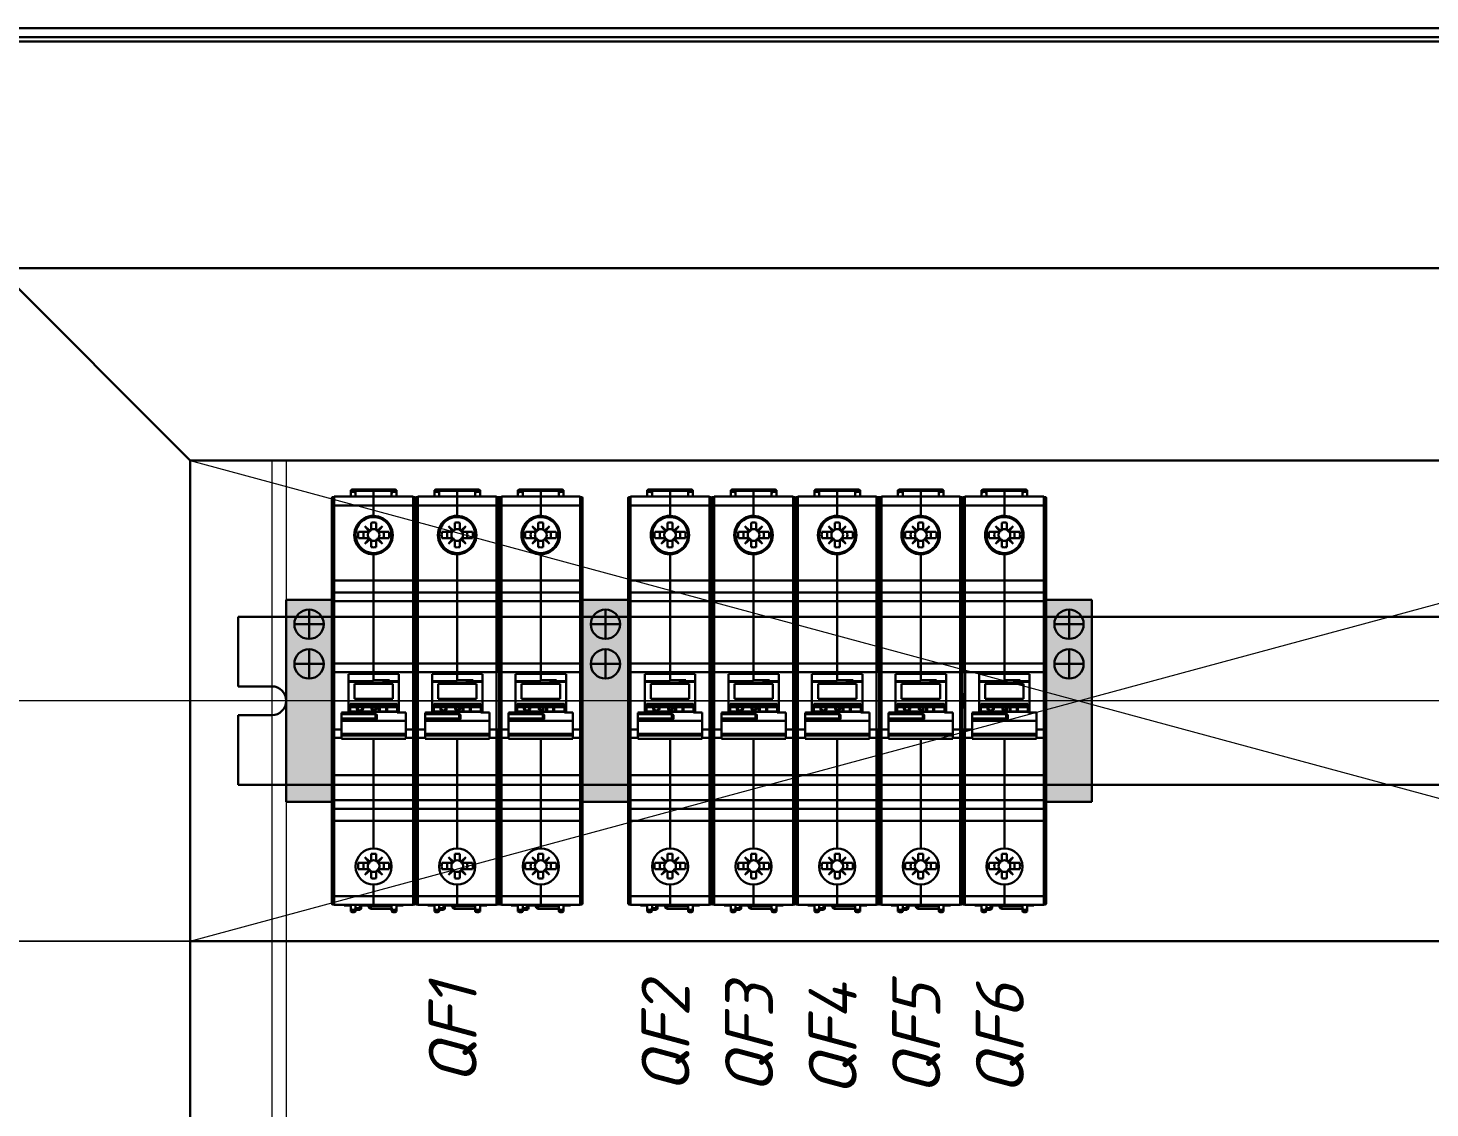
# Model space of a CAD drawing. Header units: millimetres. Extents: x 0 to 53000, y -591 to 24400.
# Drawn here: x 6847.3 to 7139.1, y 3000.3 to 3225 of the extents above; entities that cross this region are included whole.
import ezdxf
from ezdxf.enums import TextEntityAlignment as Align

# ---------------------------------------------------------------- set-up
doc = ezdxf.new("R2010")
doc.units = ezdxf.units.MM
doc.layers.add('КК перф 40х60', color=6, linetype='Continuous', lineweight=30)
doc.layers.add('Основная', color=7, linetype='Continuous', lineweight=30)
doc.layers.add('Привязки', color=2, linetype='Continuous', lineweight=0, plot=False, transparency=0.8)
doc.styles.add('текст', font='isocpeui.ttf')

# ---------------------------------------------------------------- blocks, each defined once
blk = doc.blocks.new('Стопор на DIN')
at = {"layer": 'Основная', "true_color": 0x939598}
h = blk.add_hatch(color=252, dxfattribs=at)
h.dxf.hatch_style = 1
h.paths.add_polyline_path([(0, 21), (-9.5, 21), (-9.5, -21), (0, -21)])
at = {"layer": 'Основная'}
for p, q in [((-9.5, -21), (-9.5, 21)), ((-9.5, 21), (0, 21)), ((0, 21), (0, -21)), ((-4.75, 18.97), (-4.75, 12.87)), ((-4.75, 15.92), (-7.8, 15.92)), ((-7.8, 15.92), (-1.7, 15.92)), ((-4.75, 10.71), (-4.75, 4.6)), ((-7.8, 7.66), (-1.7, 7.66)), ((-9.5, -21), (0, -21))]:
    blk.add_line(p, q, dxfattribs=at)
for centre in [(-4.75, 15.92), (-4.75, 7.66)]:
    blk.add_circle(centre, 3.05, dxfattribs=at)
blk = doc.blocks.new('1P Автоматический выключатель')
at = {"layer": 'Основная', "linetype": 'Continuous'}
for p, q in [((4.25, 44), (3.95, 43.83)), ((3.95, 42.5), (3.95, 43.83)), ((4.25, 43.5), (4.25, 44)), ((13.15, 44), (4.25, 44)), ((4.65, 43.5), (4.65, 44)), ((8.7, 42.5), (8.7, 44)), ((12.45, 42.5), (12.45, 44)), ((12.75, 44), (12.75, 43.5)), ((13.45, 43.83), (13.15, 44)), ((13.45, 42.5), (13.45, 43.83)), ((0, 42.2), (0, 6.61)), ((0.2, 42.4), (0.2, 6.45)), ((0.2, 42.4), (0.49, 42.4)), ((0.49, 5.74), (0.49, 42.5)), ((16.91, 42.5), (0.49, 42.5)), ((4.25, 43.5), (3.95, 43.26)), ((4.25, 43.5), (4.65, 43.5)), ((4.95, 42.5), (4.95, 43.7)), ((12.45, 43.7), (4.95, 43.7)), ((8.7, 38.47), (8.7, 42.5)), ((12.75, 43.5), (13.45, 43.5)), ((16.91, 5.74), (16.91, 42.5)), ((17.2, 42.4), (16.91, 42.4)), ((17.2, 6.45), (17.2, 42.4)), ((17.4, -42.2), (17.4, 42.2)), ((0.2, 40.63), (0.49, 40.63)), ((16.91, 40.64), (0.49, 40.64)), ((8.7, 38.43), (8.35, 38.43)), ((8.7, 38.42), (8.7, 38.47)), ((8.7, 38.42), (8.7, 38.25)), ((17.2, 40.63), (16.91, 40.63)), ((5.52, 35.15), (7.7, 35.15)), ((6.88, 36.32), (7.8, 35.26)), ((7.87, 35.46), (6.88, 36.32)), ((7.8, 35.26), (7.9, 35.37)), ((8.18, 35.63), (8.18, 37.02)), ((9.22, 37.02), (9.22, 35.64)), ((9.5, 35.37), (9.6, 35.26)), ((10.52, 36.32), (9.53, 35.46)), ((9.6, 35.26), (10.52, 36.32)), ((9.69, 35.15), (11.89, 35.15)), ((7.71, 33.85), (5.52, 33.85)), ((7.8, 33.74), (6.88, 32.68)), ((6.88, 32.68), (7.89, 33.55)), ((7.91, 33.63), (7.8, 33.74)), ((8.18, 33.36), (8.18, 31.98)), ((9.22, 33.36), (9.22, 31.98)), ((9.6, 33.74), (9.5, 33.63)), ((9.53, 33.54), (10.52, 32.68)), ((10.52, 32.68), (9.6, 33.74)), ((11.89, 33.85), (9.69, 33.85)), ((6.09, 31.51), (6.33, 31.51)), ((6.93, 31), (6.82, 31)), ((7.41, 30.77), (7.34, 30.77)), ((8.7, 30.73), (7.8, 30.67)), ((8.7, 30.65), (8.08, 30.6)), ((8.7, 30.75), (8.7, 30.73)), ((8.7, 30.65), (8.7, 30.73)), ((8.7, 30.5), (8.7, 30.65)), ((8.7, 30.65), (9.5, 30.65)), ((8.89, 30.59), (8.7, 30.59)), ((8.7, 5.97), (8.7, 30.5)), ((10.08, 30.81), (9.63, 30.81)), ((0.2, 25), (0.49, 25)), ((16.91, 25), (0.49, 25)), ((17.2, 25), (16.91, 25)), ((0.2, 22.4), (0.49, 22.4)), ((0.2, 20.7), (0.49, 20.7)), ((16.91, 22.5), (0.49, 22.5)), ((16.91, 20.71), (0.49, 20.71)), ((17.2, 22.4), (16.91, 22.4)), ((17.2, 20.7), (16.91, 20.7)), ((0, -6.61), (0, 6.61)), ((0.2, 7.73), (0.49, 7.73)), ((0.45, 5.88), (0.49, 5.88)), ((16.91, 7.74), (0.49, 7.74)), ((16.91, 5.97), (0.49, 5.97)), ((8.7, 5.97), (8.7, 4.17)), ((17.2, 7.73), (16.91, 7.73)), ((16.95, 5.88), (16.91, 5.88)), ((0.5, -5.73), (0.5, 5.73)), ((8.7, 5.59), (3.45, 5.57)), ((3.45, -2.42), (3.45, 5.57)), ((3.45, 4.11), (8.7, 4.17)), ((3.45, 3.91), (5.5, 3.91)), ((4.7, 3.51), (12.7, 3.51)), ((4.7, 3.51), (4.7, 0.38)), ((5.5, 4.13), (5.5, 3.91)), ((5.5, 3.91), (5.5, 3.83)), ((5.5, 3.83), (11.9, 3.83)), ((5.7, 4.14), (5.7, 3.83)), ((6.4, 4.14), (6.4, 3.83)), ((6.51, 4.14), (6.51, 3.83)), ((6.7, 4.15), (6.7, 3.83)), ((13.95, 5.57), (8.7, 5.59)), ((12, 4.31), (8.7, 4.34)), ((10.45, 3.83), (10.7, 3.96)), ((10.7, 3.96), (10.7, 3.83)), ((11.9, 4.31), (11.9, 3.91)), ((11.9, 3.91), (11.9, 3.83)), ((11.9, 3.91), (13.95, 3.91)), ((12, 4.12), (12, 4.31)), ((13.95, 4.1), (12, 4.12)), ((12.7, 3.51), (12.7, 0.38)), ((13.95, -2.42), (13.95, 5.57)), ((16.9, 5.73), (16.9, -5.73)), ((0.2, -0.96), (0.2, 0.96)), ((4.7, 0.38), (12.7, 0.38)), ((2.15, -2.42), (2, -2.49)), ((2, -2.49), (2, -2.79)), ((2, -2.79), (9.1, -2.79)), ((2, -7.93), (2, -2.79)), ((2.15, -2.42), (3.8, -2.42)), ((13.6, -0.63), (3.8, -0.63)), ((3.8, -1.36), (3.8, -0.63)), ((13.6, -1.09), (3.8, -1.09)), ((13.6, -1.31), (3.8, -1.31)), ((3.8, -1.36), (5.19, -1.36)), ((3.8, -2.22), (3.8, -1.36)), ((13.6, -2.22), (3.8, -2.22)), ((3.8, -2.42), (3.8, -2.22)), ((13.6, -2.3), (3.8, -2.3)), ((5.19, -1.36), (5.19, -1.72)), ((5.19, -1.41), (5.39, -1.41)), ((5.39, -1.36), (6.29, -1.36)), ((5.39, -1.72), (5.39, -1.36)), ((5.39, -1.72), (5.39, -1.87)), ((6.29, -1.36), (6.29, -1.72)), ((6.29, -1.41), (6.49, -1.41)), ((6.29, -1.72), (6.29, -1.87)), ((6.49, -1.36), (8.29, -1.36)), ((6.49, -1.72), (6.49, -1.36)), ((8.29, -1.36), (8.29, -1.72)), ((8.29, -1.41), (8.49, -1.41)), ((8.49, -1.36), (9.09, -1.36)), ((8.49, -1.72), (8.49, -1.36)), ((8.49, -1.72), (8.49, -1.87)), ((9.09, -1.36), (9.09, -1.72)), ((9.09, -1.41), (9.29, -1.41)), ((9.09, -1.72), (9.09, -1.87)), ((9.1, -3.94), (9.1, -2.79)), ((9.29, -1.36), (9.8, -1.36)), ((9.29, -1.72), (9.29, -1.36)), ((9.8, -1.36), (9.8, -2.03)), ((9.8, -1.41), (10, -1.41)), ((9.8, -2.03), (10, -2.03)), ((10, -1.36), (11.3, -1.36)), ((10, -2.03), (10, -1.36)), ((11.3, -1.36), (11.3, -2.03)), ((11.3, -1.41), (11.5, -1.41)), ((11.3, -2.03), (11.5, -2.03)), ((11.5, -2.03), (11.5, -1.36)), ((11.5, -1.36), (13.6, -1.36)), ((13.6, -1.36), (13.6, -0.63)), ((13.6, -1.36), (13.6, -2.22)), ((13.6, -2.22), (13.6, -2.42)), ((15.4, -2.42), (13.6, -2.42)), ((15.4, -2.42), (15.4, -7.93)), ((0.49, -42.5), (0.49, -5.74)), ((2, -3.71), (9.1, -3.71)), ((2, -3.94), (9.1, -3.94)), ((15.4, -4.16), (2, -4.16)), ((9.4, -3.02), (9.4, -3.73)), ((16.91, -42.5), (16.91, -5.74)), ((0, -6.61), (0, -42.2)), ((0.2, -6.45), (0.2, -42.4)), ((0.2, -7.73), (0.49, -7.73)), ((0.45, -5.88), (0.49, -5.88)), ((2, -5.97), (0.49, -5.97)), ((2, -7.74), (0.49, -7.74)), ((15.4, -6.86), (2, -6.86)), ((15.4, -7.2), (2, -7.2)), ((15.4, -7.93), (2, -7.93)), ((8.7, -30.75), (8.7, -7.93)), ((15.4, -5.97), (16.91, -5.97)), ((15.4, -7.74), (16.91, -7.74)), ((16.95, -5.88), (16.91, -5.88)), ((17.2, -7.73), (16.91, -7.73)), ((17.2, -42.4), (17.2, -6.45)), ((0.2, -15.4), (0.49, -15.4)), ((16.91, -15.5), (0.49, -15.5)), ((17.2, -15.4), (16.91, -15.4)), ((0.2, -20.7), (0.49, -20.7)), ((0.2, -22.4), (0.49, -22.4)), ((16.91, -20.71), (0.49, -20.71)), ((16.91, -22.5), (0.49, -22.5)), ((17.2, -20.7), (16.91, -20.7)), ((17.2, -22.4), (16.91, -22.4)), ((0.2, -25), (0.49, -25)), ((16.91, -25), (0.49, -25)), ((17.2, -25), (16.91, -25)), ((8.18, -33.26), (8.18, -31.88)), ((9.22, -33.26), (9.22, -31.88)), ((5.51, -33.75), (7.7, -33.75)), ((7.87, -33.44), (6.88, -32.58)), ((6.88, -32.58), (7.8, -33.64)), ((7.8, -33.64), (7.9, -33.53)), ((9.49, -33.53), (9.6, -33.64)), ((10.52, -32.58), (9.51, -33.45)), ((9.6, -33.64), (10.52, -32.58)), ((9.69, -33.75), (11.88, -33.75)), ((7.7, -35.05), (5.51, -35.05)), ((7.8, -35.16), (6.88, -36.22)), ((6.88, -36.22), (7.87, -35.36)), ((7.9, -35.27), (7.8, -35.16)), ((8.18, -36.92), (8.18, -35.54)), ((9.22, -35.54), (9.22, -36.92)), ((9.6, -35.16), (9.5, -35.27)), ((9.53, -35.36), (10.52, -36.22)), ((10.52, -36.22), (9.6, -35.16)), ((11.88, -35.05), (9.7, -35.05)), ((0.2, -40.63), (0.49, -40.63)), ((16.91, -40.64), (0.49, -40.64)), ((8.7, -42.5), (8.7, -38.25)), ((17.2, -40.63), (16.91, -40.63)), ((0.2, -42.4), (0.49, -42.4)), ((16.91, -42.5), (0.49, -42.5)), ((2.55, -42.6), (2.55, -42.5)), ((2.55, -42.6), (3.95, -42.6)), ((2.85, -42.6), (2.85, -42.5)), ((3.95, -43.83), (3.95, -42.5)), ((4.25, -43.5), (3.95, -43.26)), ((4.65, -43.5), (4.25, -43.5)), ((4.25, -44), (4.25, -43.5)), ((4.65, -44), (4.65, -43.5)), ((4.95, -43.7), (4.95, -42.5)), ((5.82, -43.18), (4.95, -43.19)), ((5.82, -43.48), (4.95, -43.49)), ((5.82, -42.5), (5.82, -43.18)), ((5.82, -43.18), (6.12, -43.18)), ((5.82, -43.48), (5.82, -43.18)), ((6.12, -42.5), (6.12, -43.18)), ((7.66, -42.6), (6.12, -42.6)), ((6.5, -42.6), (6.5, -42.5)), ((7.66, -42.5), (7.66, -42.81)), ((7.9, -42.81), (7.66, -42.81)), ((7.9, -42.5), (7.9, -42.81)), ((7.9, -42.81), (12.45, -42.88)), ((8.33, -43.31), (12.45, -43.38)), ((12.45, -42.5), (12.45, -43.7)), ((13.15, -43.5), (12.75, -43.5)), ((12.75, -43.5), (12.75, -44)), ((13.15, -43.5), (13.45, -43.26)), ((13.15, -44), (13.15, -43.5)), ((13.45, -43.83), (13.45, -42.5)), ((14.85, -42.6), (13.45, -42.6)), ((14.55, -42.6), (14.55, -42.5)), ((14.85, -42.6), (14.85, -42.5)), ((17.2, -42.4), (16.91, -42.4)), ((4.25, -44), (3.95, -43.83)), ((4.65, -44), (4.25, -44)), ((13.15, -44), (12.75, -44)), ((13.15, -44), (13.45, -43.83))]:
    blk.add_line(p, q, dxfattribs=at)
at = {"layer": 'Основная'}
blk.add_line((16.91, -42.5), (16.91, 42.5), dxfattribs=at)
at = {"layer": 'Основная', "linetype": 'Continuous'}
for points in [[(6.94, 31.02), (6.91, 31.04), (6.87, 31.06), (6.84, 31.08), (6.82, 31.1), (6.79, 31.12), (6.77, 31.14), (6.75, 31.15), (6.73, 31.16), (6.72, 31.18), (6.7, 31.19), (6.69, 31.2), (6.68, 31.2), (6.68, 31.21), (6.67, 31.21), (6.67, 31.21)], [(7.46, 30.77), (7.4, 30.8), (7.34, 30.82), (7.28, 30.85), (7.22, 30.87), (7.17, 30.9), (7.12, 30.92), (7.07, 30.95), (7.02, 30.97), (6.98, 31), (6.94, 31.02)], [(7.61, 30.72), (7.53, 30.75), (7.46, 30.77)], [(8.7, 30.55), (8.61, 30.55), (8.5, 30.55), (8.4, 30.56), (8.3, 30.57), (8.2, 30.58), (8.1, 30.6), (8.01, 30.62), (7.92, 30.63), (7.84, 30.65), (7.76, 30.68), (7.68, 30.7), (7.61, 30.72)], [(0.03, 1.45), (0.06, 1.39), (0.12, 1.24), (0.17, 1.08), (0.21, 0.93), (0.24, 0.77), (0.26, 0.62), (0.28, 0.46), (0.29, 0.31), (0.3, 0.15), (0.3, 0)], [(0.3, 0), (0.3, -0.14), (0.29, -0.3), (0.28, -0.46), (0.26, -0.62), (0.24, -0.77), (0.21, -0.93), (0.17, -1.08), (0.12, -1.23), (0.06, -1.39), (0.03, -1.45)], [(7.66, -42.81), (7.66, -42.83), (7.66, -42.88), (7.68, -42.93), (7.7, -42.98), (7.72, -43.03), (7.76, -43.08), (7.8, -43.12), (7.85, -43.16), (7.9, -43.2), (7.96, -43.23), (8.02, -43.26), (8.09, -43.28), (8.16, -43.3), (8.23, -43.31), (8.31, -43.31), (8.33, -43.31)]]:
    blk.add_lwpolyline(points, dxfattribs=at)
blk.add_circle((8.7, -34.5), 3.75, dxfattribs=at)
for centre, radius, start, end in [((4.65, 43.7), 0.3, 0, 90), ((0.2, 42.2), 0.2, 90, 180), ((0.2, 42.2), 0.2, 98.0214, 100.1321), ((17.2, 42.2), 0.2, 0, 90), ((8.7, 34.5), 3.75, 270, 237.5106), ((8.7, 34.5), 3.25, 168.463, 191.537), ((8.7, 34.5), 2.12, 162.1391, 197.8609), ((8.7, 34.5), 1.22, 147.8061, 180), ((7.7, 35.35), 0.2, 270, 45.4387), ((7.99, 35.63), 0.2, 225.4387, 0), ((8.7, 34.5), 1.22, 65.0308, 114.9692), ((8.7, 34.5), 2.58, 78.463, 101.537), ((9.41, 35.64), 0.2, 180, 314.427), ((9.69, 35.35), 0.2, 134.427, 270), ((8.7, 34.5), 1.22, 327.8061, 32.1939), ((8.7, 34.5), 2.12, 342.1391, 17.8609), ((8.7, 34.5), 3.25, 348.4677, 11.5323), ((8.7, 34.5), 1.22, 180, 212.1939), ((7.71, 33.65), 0.2, 313.0821, 90), ((7.99, 33.36), 0.2, 0, 133.0821), ((8.7, 34.5), 1.22, 245.0308, 294.9692), ((9.41, 33.36), 0.2, 45.573, 180), ((9.69, 33.65), 0.2, 90, 225.573), ((8.7, 34.5), 3.75, 237.5102, 270), ((8.66, 33.99), 3.43, 248.4437, 251.0613), ((8.7, 34.5), 2.58, 258.463, 281.537), ((8.72, 34.26), 3.71, 269.0949, 269.6269), ((0.2, 22.2), 0.2, 90, 180), ((17.2, 22.2), 0.2, 0, 90), ((-3.27, 0.06), 3.63, 25.1846, 25.5893), ((-3.27, -0.06), 3.63, 334.4106, 334.8154), ((0.2, -15.2), 0.2, 180, 270), ((17.2, -15.2), 0.2, 270, 0), ((0.2, -22.2), 0.2, 180, 270), ((17.2, -22.2), 0.2, 270, 0), ((8.7, -34.4), 2.58, 78.463, 101.537), ((8.7, -34.4), 3.25, 168.4677, 191.5323), ((8.7, -34.4), 2.12, 162.1391, 197.8609), ((8.7, -34.4), 1.22, 147.8061, 212.1939), ((7.7, -33.55), 0.2, 270, 45.573), ((7.99, -33.26), 0.2, 225.573, 0), ((8.7, -34.4), 1.22, 65.0308, 114.9692), ((9.41, -33.26), 0.2, 180, 313.0821), ((9.69, -33.55), 0.2, 133.0821, 270), ((8.7, -34.4), 1.22, 0, 32.1939), ((8.7, -34.4), 1.22, 327.8061, 0), ((8.7, -34.4), 2.12, 342.1391, 17.8609), ((8.7, -34.4), 3.25, 348.463, 11.537), ((7.7, -35.25), 0.2, 314.427, 90), ((7.99, -35.54), 0.2, 0, 134.427), ((8.7, -34.4), 1.22, 245.0308, 294.9692), ((8.7, -34.4), 2.58, 258.463, 281.537), ((9.41, -35.54), 0.2, 45.4387, 180), ((9.7, -35.25), 0.2, 90, 225.4387), ((0.2, -42.2), 0.2, 180, 270), ((4.65, -43.7), 0.3, 270, 0), ((5.82, -43.18), 0.3, 270.5773, 0.0001), ((12.75, -43.7), 0.3, 180, 270), ((17.2, -42.2), 0.2, 270, 0)]:
    blk.add_arc(centre, radius, start, end, dxfattribs=at)
for centre, major_axis, ratio, start_param, end_param in [((4.65, 43.08), (0, 0.424), 0.707107, -1.570796, 0), ((12.75, 43.08), (0, -0.424), 0.707107, 3.141593, 4.712389), ((8.7, 34.48), (-0.96, 3.84), 0.999989, -0.244062, 2.364686), ((8.7, 34.48), (0, 4.02), 0.99999, 0, 3.141593), ((8.7, 34.48), (0, 3.98), 0.999992, -3.141593, 0), ((8.7, 34.48), (0.49, 3.9), 0.999992, -2.464465, 0.123964), ((8.69, 34.14), (0.08, 3.61), 0.995002, 2.648644, 2.797291), ((9.1, -3.02), (-0.3, 0), 0.762405, -3.141593, -1.570796), ((9.1, -3.73), (-0.3, 0), 0.701661, 1.570796, 3.141593), ((4.65, -43.08), (0, 0.424), 0.707107, 3.141593, 4.712389), ((12.75, -43.08), (0, -0.424), 0.707107, -1.570796, 0)]:
    blk.add_ellipse(centre, major_axis=major_axis, ratio=ratio, start_param=start_param, end_param=end_param, dxfattribs=at)
for points, knots in [([(0, 40.62), (0, 40.62), (0, 40.62), (0, 40.62), (0.01, 40.62), (0.02, 40.62), (0.04, 40.63), (0.06, 40.63), (0.09, 40.63), (0.12, 40.63), (0.16, 40.63), (0.19, 40.63), (0.2, 40.63)], [0, 0, 0, 0, 0.008294, 0.024077, 0.048626, 0.082035, 0.174467, 0.298258, 0.448803, 0.620399, 0.806492, 1, 1, 1, 1]), ([(17.4, 40.62), (17.4, 40.62), (17.4, 40.62), (17.4, 40.62), (17.39, 40.62), (17.38, 40.62), (17.36, 40.63), (17.34, 40.63), (17.31, 40.63), (17.28, 40.63), (17.24, 40.63), (17.21, 40.63), (17.2, 40.63)], [0, 0, 0, 0, 0.008294, 0.024077, 0.048626, 0.082035, 0.174467, 0.298258, 0.448803, 0.620399, 0.806492, 1, 1, 1, 1]), ([(6.33, 31.51), (6.33, 31.51), (6.33, 31.51), (6.32, 31.51), (6.32, 31.5), (6.32, 31.5), (6.32, 31.49), (6.32, 31.49), (6.32, 31.48), (6.33, 31.47), (6.35, 31.45), (6.37, 31.42), (6.4, 31.39), (6.43, 31.36), (6.47, 31.32), (6.54, 31.26), (6.64, 31.19), (6.77, 31.09), (6.87, 31.03), (6.93, 31)], [0, 0, 0, 0, 0.007018, 0.012553, 0.017389, 0.022644, 0.029231, 0.037639, 0.048102, 0.06074, 0.092744, 0.133867, 0.184095, 0.243299, 0.311264, 0.3877, 0.564453, 0.769976, 1, 1, 1, 1]), ([(6.69, 31.34), (6.64, 31.36), (6.58, 31.39), (6.5, 31.44), (6.45, 31.46), (6.41, 31.48), (6.38, 31.5), (6.35, 31.51), (6.34, 31.51), (6.33, 31.51)], [0, 0, 0, 0, 0.379747, 0.538845, 0.676267, 0.791342, 0.883621, 0.952977, 1, 1, 1, 1]), ([(6.67, 31.21), (6.66, 31.22), (6.65, 31.23), (6.63, 31.25), (6.61, 31.27), (6.6, 31.28), (6.59, 31.29), (6.59, 31.3), (6.59, 31.3), (6.59, 31.31), (6.59, 31.31), (6.6, 31.31), (6.6, 31.31), (6.6, 31.31)], [0, 0, 0, 0, 0.240117, 0.4434, 0.609549, 0.738805, 0.832444, 0.867128, 0.895132, 0.918769, 0.941698, 0.967862, 1, 1, 1, 1]), ([(6.6, 31.31), (6.6, 31.31), (6.61, 31.31), (6.63, 31.31), (6.65, 31.3), (6.69, 31.29), (6.73, 31.27), (6.79, 31.25), (6.88, 31.21), (6.95, 31.18), (7, 31.16)], [0, 0, 0, 0, 0.019291, 0.044246, 0.111993, 0.203835, 0.319392, 0.457899, 0.618335, 1, 1, 1, 1]), ([(7.4, 30.8), (7.31, 30.83), (7.16, 30.9), (6.96, 31.01), (6.81, 31.1), (6.72, 31.17), (6.69, 31.2), (6.67, 31.21)], [0, 0, 0, 0, 0.31596, 0.595391, 0.826826, 0.921237, 1, 1, 1, 1]), ([(7.54, 30.72), (7.54, 30.72), (7.53, 30.72), (7.52, 30.72), (7.51, 30.72), (7.48, 30.73), (7.46, 30.74), (7.44, 30.74), (7.4, 30.75), (7.36, 30.77), (7.3, 30.79), (7.25, 30.81), (7.19, 30.83), (7.12, 30.86), (7.02, 30.9), (6.91, 30.95), (6.8, 31.01), (6.73, 31.05), (6.7, 31.07)], [0, 0, 0, 0, 0.005458, 0.013291, 0.03389, 0.058559, 0.085593, 0.114115, 0.143649, 0.204724, 0.267565, 0.331589, 0.39648, 0.46205, 0.594753, 0.729025, 0.864326, 1, 1, 1, 1]), ([(7.41, 30.77), (7.42, 30.77), (7.43, 30.76), (7.46, 30.75), (7.48, 30.75), (7.49, 30.74), (7.5, 30.74), (7.51, 30.73), (7.52, 30.73), (7.53, 30.73), (7.53, 30.72), (7.53, 30.72), (7.54, 30.72), (7.54, 30.72), (7.54, 30.72), (7.54, 30.72), (7.54, 30.72), (7.54, 30.72), (7.54, 30.72), (7.54, 30.72)], [0, 0, 0, 0, 0.177438, 0.349744, 0.514857, 0.593714, 0.669295, 0.740714, 0.806733, 0.865693, 0.915298, 0.935731, 0.952732, 0.965958, 0.975151, 0.98038, 0.983704, 0.989826, 1, 1, 1, 1]), ([(8.67, 30.55), (8.47, 30.55), (8.09, 30.59), (7.72, 30.68), (7.54, 30.74)], [0, 0, 0, 0, 0.512397, 1, 1, 1, 1]), ([(9.63, 30.81), (9.62, 30.81), (9.6, 30.81), (9.57, 30.8), (9.54, 30.8), (9.47, 30.79), (9.39, 30.78), (9.27, 30.76), (9.13, 30.75), (8.94, 30.73), (8.8, 30.73), (8.7, 30.73)], [0, 0, 0, 0, 0.023304, 0.05548, 0.095738, 0.143181, 0.255996, 0.387171, 0.531126, 0.683471, 1, 1, 1, 1]), ([(8.7, 30.65), (8.76, 30.65), (8.88, 30.65), (9.06, 30.66), (9.2, 30.68), (9.31, 30.7), (9.38, 30.72), (9.45, 30.73), (9.5, 30.75), (9.54, 30.76), (9.56, 30.77), (9.58, 30.77), (9.6, 30.78), (9.62, 30.79), (9.63, 30.79), (9.64, 30.8), (9.64, 30.8), (9.64, 30.8), (9.64, 30.8), (9.64, 30.81), (9.64, 30.81), (9.64, 30.81), (9.63, 30.81), (9.63, 30.81), (9.63, 30.81)], [0, 0, 0, 0, 0.186183, 0.368913, 0.543145, 0.625037, 0.702028, 0.772811, 0.835875, 0.863994, 0.889549, 0.912325, 0.932118, 0.948739, 0.962035, 0.971902, 0.975546, 0.978354, 0.981777, 0.98313, 0.984932, 0.987454, 0.990789, 1, 1, 1, 1]), ([(8.7, 30.59), (8.72, 30.59), (8.76, 30.59), (8.8, 30.59), (8.82, 30.59)], [0, 0, 0, 0, 0.516289, 1, 1, 1, 1]), ([(8.82, 30.59), (8.9, 30.59), (9.07, 30.59), (9.4, 30.63), (9.82, 30.72), (10.3, 30.89), (10.61, 31.05), (10.76, 31.14)], [0, 0, 0, 0, 0.121776, 0.244126, 0.491017, 0.74288, 1, 1, 1, 1]), ([(0, 24.99), (0, 24.99), (0, 24.99), (0, 24.99), (0.01, 24.99), (0.02, 24.99), (0.02, 24.99), (0.03, 24.99), (0.05, 24.99), (0.06, 24.99), (0.09, 25), (0.12, 25), (0.16, 25), (0.19, 25), (0.2, 25)], [0, 0, 0, 0, 0.005895, 0.020644, 0.044651, 0.077778, 0.119734, 0.170138, 0.228512, 0.294299, 0.445542, 0.618083, 0.805291, 1, 1, 1, 1]), ([(17.4, 24.99), (17.4, 24.99), (17.4, 24.99), (17.4, 24.99), (17.39, 24.99), (17.38, 24.99), (17.38, 24.99), (17.37, 24.99), (17.35, 24.99), (17.34, 24.99), (17.31, 25), (17.28, 25), (17.24, 25), (17.21, 25), (17.2, 25)], [0, 0, 0, 0, 0.005889, 0.020641, 0.044648, 0.077774, 0.119731, 0.170135, 0.228509, 0.294297, 0.44554, 0.618082, 0.805291, 1, 1, 1, 1]), ([(0, 20.68), (0, 20.68), (0, 20.68), (0, 20.68), (0.01, 20.68), (0.02, 20.69), (0.04, 20.69), (0.06, 20.69), (0.09, 20.69), (0.14, 20.7), (0.17, 20.7), (0.2, 20.7)], [0, 0, 0, 0, 0.011049, 0.028326, 0.053708, 0.087568, 0.180168, 0.303483, 0.4531, 0.623445, 1, 1, 1, 1]), ([(17.4, 20.68), (17.4, 20.68), (17.4, 20.68), (17.4, 20.68), (17.39, 20.68), (17.38, 20.69), (17.36, 20.69), (17.34, 20.69), (17.31, 20.69), (17.26, 20.7), (17.23, 20.7), (17.2, 20.7)], [0, 0, 0, 0, 0.011049, 0.028325, 0.053709, 0.087567, 0.180169, 0.303485, 0.4531, 0.623446, 1, 1, 1, 1]), ([(0, 7.72), (0, 7.72), (0, 7.72), (0, 7.73), (0.01, 7.73), (0.02, 7.73), (0.02, 7.73), (0.03, 7.73), (0.05, 7.73), (0.06, 7.73), (0.09, 7.73), (0.12, 7.73), (0.16, 7.73), (0.19, 7.73), (0.2, 7.73)], [0, 0, 0, 0, 0.006112, 0.020951, 0.045011, 0.078174, 0.120154, 0.170571, 0.228947, 0.294727, 0.44592, 0.618366, 0.805443, 1, 1, 1, 1]), ([(0.2, 6.45), (0.19, 6.47), (0.18, 6.51), (0.16, 6.56), (0.14, 6.6), (0.13, 6.62), (0.11, 6.65), (0.1, 6.68), (0.09, 6.7), (0.08, 6.71), (0.07, 6.72), (0.06, 6.73), (0.05, 6.74), (0.04, 6.74), (0.04, 6.75), (0.03, 6.74), (0.02, 6.73), (0.01, 6.71), (0, 6.67), (0, 6.63), (0, 6.61)], [0, 0, 0, 0, 0.12543, 0.250803, 0.31323, 0.375277, 0.4367, 0.497111, 0.555848, 0.584244, 0.611678, 0.637778, 0.662035, 0.684082, 0.694716, 0.705833, 0.732341, 0.765588, 0.841215, 1, 1, 1, 1]), ([(0.45, 5.88), (0.43, 5.92), (0.4, 6), (0.31, 6.19), (0.24, 6.34), (0.2, 6.45)], [0, 0, 0, 0, 0.192809, 0.427431, 1, 1, 1, 1]), ([(0.49, 5.74), (0.49, 5.75), (0.48, 5.8), (0.46, 5.85), (0.45, 5.88)], [0, 0, 0, 0, 0.255977, 1, 1, 1, 1]), ([(0.49, 5.85), (0.49, 5.84), (0.5, 5.8), (0.5, 5.76), (0.5, 5.73)], [0, 0, 0, 0, 0.243379, 1, 1, 1, 1]), ([(16.9, 5.73), (16.9, 5.74), (16.9, 5.78), (16.9, 5.82), (16.91, 5.85)], [0, 0, 0, 0, 0.257159, 1, 1, 1, 1]), ([(16.95, 5.88), (16.95, 5.87), (16.93, 5.82), (16.92, 5.78), (16.91, 5.74)], [0, 0, 0, 0, 0.245337, 1, 1, 1, 1]), ([(17.2, 6.45), (17.16, 6.34), (17.09, 6.19), (17, 6), (16.97, 5.92), (16.95, 5.88)], [0, 0, 0, 0, 0.572569, 0.807191, 1, 1, 1, 1]), ([(17.4, 7.72), (17.4, 7.72), (17.4, 7.72), (17.4, 7.73), (17.39, 7.73), (17.38, 7.73), (17.38, 7.73), (17.37, 7.73), (17.35, 7.73), (17.34, 7.73), (17.31, 7.73), (17.28, 7.73), (17.24, 7.73), (17.21, 7.73), (17.2, 7.73)], [0, 0, 0, 0, 0.006113, 0.020951, 0.045012, 0.078173, 0.120154, 0.170572, 0.228946, 0.294729, 0.44592, 0.618367, 0.805444, 1, 1, 1, 1]), ([(17.4, 6.61), (17.4, 6.63), (17.4, 6.67), (17.39, 6.71), (17.38, 6.73), (17.37, 6.74), (17.36, 6.75), (17.36, 6.74), (17.35, 6.74), (17.34, 6.73), (17.33, 6.72), (17.32, 6.71), (17.31, 6.7), (17.3, 6.68), (17.29, 6.65), (17.27, 6.62), (17.26, 6.6), (17.24, 6.56), (17.22, 6.51), (17.21, 6.47), (17.2, 6.45)], [0, 0, 0, 0, 0.158787, 0.234419, 0.267664, 0.294174, 0.305289, 0.315921, 0.337967, 0.362224, 0.388323, 0.415756, 0.444153, 0.502889, 0.5633, 0.624723, 0.68677, 0.749197, 0.87457, 1, 1, 1, 1]), ([(10.7, 3.96), (10.7, 3.97), (10.7, 4), (10.72, 4.02), (10.75, 4.05), (10.79, 4.08), (10.84, 4.11), (10.9, 4.13), (10.96, 4.16), (11.07, 4.19), (11.22, 4.23), (11.43, 4.26), (11.66, 4.29), (11.82, 4.3), (11.9, 4.3)], [0, 0, 0, 0, 0.023038, 0.048867, 0.07944, 0.115865, 0.15866, 0.207997, 0.263827, 0.325959, 0.467826, 0.630351, 0.809351, 1, 1, 1, 1]), ([(0.03, 1.45), (0.02, 1.47), (0, 1.52), (0, 1.57), (0, 1.6)], [0, 0, 0, 0, 0.495069, 1, 1, 1, 1]), ([(0.01, 1.61), (0.04, 1.55), (0.09, 1.43), (0.15, 1.25), (0.21, 1.06), (0.25, 0.86), (0.28, 0.66), (0.31, 0.37), (0.31, 0.15), (0.31, 0)], [0, 0, 0, 0, 0.113595, 0.22929, 0.348496, 0.47193, 0.599594, 0.730886, 1, 1, 1, 1]), ([(0.31, 0), (0.31, -0.15), (0.31, -0.37), (0.28, -0.66), (0.25, -0.86), (0.21, -1.06), (0.15, -1.25), (0.09, -1.43), (0.04, -1.55), (0.01, -1.61)], [0, 0, 0, 0, 0.269114, 0.400406, 0.52807, 0.651504, 0.77071, 0.886405, 1, 1, 1, 1]), ([(0.03, -1.45), (0.02, -1.47), (0, -1.52), (0, -1.57), (0, -1.6)], [0, 0, 0, 0, 0.49507, 1, 1, 1, 1]), ([(5.19, -1.72), (5.19, -1.74), (5.2, -1.8), (5.24, -1.88), (5.3, -1.95), (5.38, -2.01), (5.48, -2.06), (5.63, -2.11), (5.84, -2.14), (6.05, -2.11), (6.2, -2.06), (6.3, -2.01), (6.38, -1.95), (6.44, -1.88), (6.48, -1.8), (6.49, -1.74), (6.49, -1.72)], [0, 0, 0, 0, 0.048239, 0.099057, 0.154329, 0.214927, 0.280806, 0.351215, 0.5, 0.648785, 0.719194, 0.785073, 0.845671, 0.900943, 0.951761, 1, 1, 1, 1]), ([(5.39, -1.72), (5.39, -1.74), (5.4, -1.78), (5.42, -1.83), (5.47, -1.88), (5.52, -1.92), (5.59, -1.96), (5.7, -1.99), (5.84, -2.01), (5.98, -1.99), (6.09, -1.96), (6.16, -1.92), (6.21, -1.88), (6.26, -1.83), (6.28, -1.78), (6.29, -1.74), (6.29, -1.72)], [0, 0, 0, 0, 0.048238, 0.099057, 0.154328, 0.214926, 0.280806, 0.351215, 0.5, 0.648785, 0.719194, 0.785074, 0.845672, 0.900943, 0.951762, 1, 1, 1, 1]), ([(5.53, -2.08), (5.51, -2.07), (5.47, -2.04), (5.43, -1.99), (5.4, -1.93), (5.39, -1.89), (5.39, -1.87)], [0, 0, 0, 0, 0.283324, 0.540976, 0.776864, 1, 1, 1, 1]), ([(6.29, -1.87), (6.29, -1.89), (6.28, -1.93), (6.25, -1.99), (6.21, -2.04), (6.17, -2.07), (6.15, -2.08)], [0, 0, 0, 0, 0.223136, 0.459024, 0.716676, 1, 1, 1, 1]), ([(8.29, -1.72), (8.29, -1.74), (8.3, -1.78), (8.33, -1.84), (8.37, -1.9), (8.44, -1.95), (8.51, -1.98), (8.63, -2.02), (8.79, -2.04), (8.95, -2.02), (9.07, -1.98), (9.14, -1.95), (9.21, -1.9), (9.25, -1.84), (9.28, -1.78), (9.29, -1.74), (9.29, -1.72)], [0, 0, 0, 0, 0.048239, 0.099057, 0.154329, 0.214927, 0.280807, 0.351215, 0.5, 0.648785, 0.719193, 0.785073, 0.845671, 0.900943, 0.951761, 1, 1, 1, 1]), ([(8.49, -1.72), (8.49, -1.73), (8.49, -1.76), (8.51, -1.79), (8.54, -1.83), (8.59, -1.87), (8.68, -1.9), (8.79, -1.91), (8.9, -1.9), (8.99, -1.87), (9.04, -1.83), (9.07, -1.79), (9.09, -1.76), (9.09, -1.73), (9.09, -1.72)], [0, 0, 0, 0, 0.048275, 0.099137, 0.154451, 0.215098, 0.351097, 0.5, 0.648903, 0.784902, 0.845549, 0.900863, 0.951725, 1, 1, 1, 1]), ([(8.57, -2), (8.56, -2), (8.54, -1.98), (8.51, -1.95), (8.49, -1.91), (8.49, -1.88), (8.49, -1.87)], [0, 0, 0, 0, 0.280829, 0.537596, 0.774545, 1, 1, 1, 1]), ([(9.09, -1.87), (9.09, -1.88), (9.09, -1.91), (9.07, -1.95), (9.04, -1.98), (9.02, -2), (9.01, -2)], [0, 0, 0, 0, 0.225455, 0.462404, 0.719171, 1, 1, 1, 1]), ([(0.45, -5.88), (0.45, -5.87), (0.47, -5.82), (0.48, -5.78), (0.49, -5.74)], [0, 0, 0, 0, 0.245337, 1, 1, 1, 1]), ([(0.5, -5.73), (0.5, -5.74), (0.5, -5.78), (0.5, -5.82), (0.49, -5.85)], [0, 0, 0, 0, 0.257159, 1, 1, 1, 1]), ([(9.39, -3.78), (9.38, -3.78), (9.37, -3.77), (9.35, -3.75), (9.31, -3.74), (9.26, -3.72), (9.19, -3.71), (9.13, -3.71), (9.1, -3.71)], [0, 0, 0, 0, 0.077213, 0.170417, 0.279785, 0.404096, 0.688251, 1, 1, 1, 1]), ([(16.91, -5.85), (16.91, -5.84), (16.9, -5.8), (16.9, -5.76), (16.9, -5.73)], [0, 0, 0, 0, 0.243379, 1, 1, 1, 1]), ([(16.91, -5.74), (16.91, -5.75), (16.92, -5.8), (16.94, -5.85), (16.95, -5.88)], [0, 0, 0, 0, 0.255977, 1, 1, 1, 1]), ([(0, -6.61), (0, -6.63), (0, -6.67), (0.01, -6.71), (0.02, -6.73), (0.03, -6.74), (0.04, -6.75), (0.04, -6.74), (0.05, -6.74), (0.06, -6.73), (0.07, -6.72), (0.08, -6.71), (0.09, -6.7), (0.1, -6.68), (0.11, -6.65), (0.13, -6.62), (0.14, -6.6), (0.16, -6.56), (0.18, -6.51), (0.19, -6.47), (0.2, -6.45)], [0, 0, 0, 0, 0.158789, 0.234419, 0.26766, 0.294164, 0.305277, 0.315911, 0.337951, 0.362207, 0.388306, 0.41574, 0.444136, 0.502874, 0.563286, 0.624711, 0.68676, 0.749189, 0.874566, 1, 1, 1, 1]), ([(0, -7.72), (0, -7.72), (0, -7.72), (0, -7.73), (0.01, -7.73), (0.02, -7.73), (0.02, -7.73), (0.03, -7.73), (0.05, -7.73), (0.06, -7.73), (0.09, -7.73), (0.12, -7.73), (0.16, -7.73), (0.19, -7.73), (0.2, -7.73)], [0, 0, 0, 0, 0.006112, 0.020951, 0.045011, 0.078174, 0.120154, 0.170571, 0.228947, 0.294727, 0.44592, 0.618366, 0.805443, 1, 1, 1, 1]), ([(0.2, -6.45), (0.24, -6.34), (0.31, -6.19), (0.4, -6), (0.43, -5.92), (0.45, -5.88)], [0, 0, 0, 0, 0.572569, 0.807191, 1, 1, 1, 1]), ([(16.95, -5.88), (16.97, -5.92), (17, -6), (17.09, -6.19), (17.16, -6.34), (17.2, -6.45)], [0, 0, 0, 0, 0.192809, 0.427431, 1, 1, 1, 1]), ([(17.2, -6.45), (17.21, -6.47), (17.22, -6.51), (17.24, -6.56), (17.26, -6.6), (17.27, -6.62), (17.29, -6.65), (17.3, -6.68), (17.31, -6.7), (17.32, -6.71), (17.33, -6.72), (17.34, -6.73), (17.35, -6.74), (17.36, -6.74), (17.36, -6.75), (17.37, -6.74), (17.38, -6.73), (17.39, -6.71), (17.4, -6.67), (17.4, -6.63), (17.4, -6.61)], [0, 0, 0, 0, 0.125429, 0.250801, 0.313227, 0.375275, 0.436697, 0.497107, 0.555844, 0.58424, 0.611673, 0.637773, 0.662031, 0.68408, 0.694713, 0.70583, 0.73234, 0.765588, 0.841216, 1, 1, 1, 1]), ([(17.4, -7.72), (17.4, -7.72), (17.4, -7.72), (17.4, -7.73), (17.39, -7.73), (17.38, -7.73), (17.38, -7.73), (17.37, -7.73), (17.35, -7.73), (17.34, -7.73), (17.31, -7.73), (17.28, -7.73), (17.24, -7.73), (17.21, -7.73), (17.2, -7.73)], [0, 0, 0, 0, 0.006112, 0.020951, 0.045012, 0.078174, 0.120154, 0.170571, 0.228948, 0.294727, 0.44592, 0.618366, 0.805443, 1, 1, 1, 1]), ([(0, -20.68), (0, -20.68), (0, -20.68), (0, -20.68), (0.01, -20.68), (0.02, -20.69), (0.04, -20.69), (0.06, -20.69), (0.09, -20.69), (0.14, -20.7), (0.17, -20.7), (0.2, -20.7)], [0, 0, 0, 0, 0.011071, 0.028361, 0.053751, 0.087615, 0.180217, 0.303528, 0.453137, 0.623472, 1, 1, 1, 1]), ([(17.4, -20.68), (17.4, -20.68), (17.4, -20.68), (17.4, -20.68), (17.39, -20.68), (17.38, -20.69), (17.36, -20.69), (17.34, -20.69), (17.31, -20.69), (17.26, -20.7), (17.23, -20.7), (17.2, -20.7)], [0, 0, 0, 0, 0.011071, 0.028361, 0.053751, 0.087615, 0.180217, 0.303529, 0.453137, 0.623472, 1, 1, 1, 1]), ([(0, -24.99), (0, -24.99), (0, -24.99), (0, -24.99), (0.01, -24.99), (0.02, -24.99), (0.02, -24.99), (0.03, -24.99), (0.05, -24.99), (0.06, -24.99), (0.09, -25), (0.12, -25), (0.16, -25), (0.19, -25), (0.2, -25)], [0, 0, 0, 0, 0.005889, 0.020641, 0.044648, 0.077774, 0.119731, 0.170135, 0.228509, 0.294297, 0.44554, 0.618082, 0.805291, 1, 1, 1, 1]), ([(17.4, -24.99), (17.4, -24.99), (17.4, -24.99), (17.4, -24.99), (17.39, -24.99), (17.38, -24.99), (17.38, -24.99), (17.37, -24.99), (17.35, -24.99), (17.34, -24.99), (17.31, -25), (17.28, -25), (17.24, -25), (17.21, -25), (17.2, -25)], [0, 0, 0, 0, 0.005895, 0.020644, 0.044651, 0.077778, 0.119734, 0.170138, 0.228512, 0.294299, 0.445542, 0.618083, 0.805291, 1, 1, 1, 1]), ([(0, -40.62), (0, -40.62), (0, -40.62), (0, -40.62), (0.01, -40.62), (0.02, -40.62), (0.04, -40.63), (0.06, -40.63), (0.09, -40.63), (0.12, -40.63), (0.16, -40.63), (0.19, -40.63), (0.2, -40.63)], [0, 0, 0, 0, 0.008294, 0.024077, 0.048626, 0.082035, 0.174467, 0.298258, 0.448803, 0.620399, 0.806492, 1, 1, 1, 1]), ([(17.4, -40.62), (17.4, -40.62), (17.4, -40.62), (17.4, -40.62), (17.39, -40.62), (17.38, -40.62), (17.36, -40.63), (17.34, -40.63), (17.31, -40.63), (17.28, -40.63), (17.24, -40.63), (17.21, -40.63), (17.2, -40.63)], [0, 0, 0, 0, 0.008294, 0.024077, 0.048626, 0.082035, 0.174467, 0.298258, 0.448803, 0.620399, 0.806493, 1, 1, 1, 1]), ([(7.9, -42.81), (7.9, -42.84), (7.91, -42.92), (7.94, -43.02), (7.99, -43.11), (8.04, -43.19), (8.11, -43.24), (8.18, -43.28), (8.25, -43.31), (8.3, -43.31), (8.33, -43.31)], [0, 0, 0, 0, 0.154622, 0.302409, 0.439693, 0.566093, 0.683071, 0.7928, 0.897644, 1, 1, 1, 1])]:
    blk.add_open_spline(points, degree=3, knots=knots, dxfattribs=at)
at = {"layer": 'Привязки'}
blk.add_line((0, 0), (17.4, 0), dxfattribs=at)
at = {"layer": 'Основная', "style": 'текст'}
blk.add_attdef('№', text='', height=20, dxfattribs=at).set_placement((7.75, -58.95), align=Align.MIDDLE_CENTER)

msp = doc.modelspace()

# ---------------------------------------------------------------- linework, layer by layer
at = {"layer": 'КК перф 40х60'}
for p, q in [((6840.99248, 3175), (7290.99249, 3175)), ((6880.99248, 3135), (6840.99248, 3175)), ((7250.99249, 3135), (6880.99248, 3135)), ((6880.99248, 3135), (6880.99248, 2564.99999)), ((6880.99248, 3135), (6880.99248, 2945)), ((6880.98149, 3034.99997), (7250.98149, 3034.99997))]:
    msp.add_line(p, q, dxfattribs=at)
at = {"layer": 'Основная', "linetype": 'Continuous'}
for p, q in [((7329.20615, 3224.99999), (6802.77882, 3224.99999)), ((7329.20615, 3224.99999), (6802.77882, 3224.99999)), ((7328.89248, 3224.99999), (6803.09249, 3224.99999)), ((7328.89248, 3224.99999), (6803.09249, 3224.99999)), ((6796.67113, 3222.20001), (7335.31384, 3222.20001)), ((6796.67113, 3222.20001), (7335.31384, 3222.20001)), ((7331.12953, 3223.10001), (6800.85544, 3223.10001)), ((7331.12953, 3223.10001), (6800.85544, 3223.10001))]:
    msp.add_line(p, q, dxfattribs=at)
at = {"layer": 'Основная'}
for p, q in [((6890.99248, 3102.5), (6890.99248, 3088)), ((7240.99248, 3102.49999), (6890.99248, 3102.49998)), ((6897.99248, 3088), (6890.99248, 3088)), ((6900.99248, 3085), (6900.99248, 3085)), ((6890.99248, 3082), (6897.99248, 3082)), ((6890.99248, 3067.5), (6890.99248, 3082)), ((6890.99248, 3067.49998), (7240.99248, 3067.49998))]:
    msp.add_line(p, q, dxfattribs=at)
for start, end in [(0, 90), (270, 0)]:
    msp.add_arc((6897.99248, 3085), 3, start, end, dxfattribs=at)
at = {"layer": 'Привязки'}
for p, q in [((8088.50002, 3175), (5187.37273, 3175)), ((6880.98149, 3034.99997), (7250.99249, 3135)), ((6880.99248, 3135), (7250.98149, 3034.99997)), ((6897.99248, 3135), (6897.99248, 2524.99999)), ((6900.99248, 3135), (6900.99248, 2524.99999)), ((8088.50002, 3085), (5187.37273, 3085)), ((8088.52201, 3034.99997), (5187.39473, 3034.99997)), ((6843.51448, 3034.99997), (7288.51448, 3034.99997))]:
    msp.add_line(p, q, dxfattribs=at)

# ---------------------------------------------------------------- block references
at = {"layer": 'Основная'}
for p in [(6910.49248, 3085), (6945.29248, 3085)]:
    msp.add_blockref('1P Автоматический выключатель', p, dxfattribs=at)
ref = msp.add_blockref('1P Автоматический выключатель', (6927.89248, 3085), dxfattribs=at)
ref.add_attrib('№', 'QF1', dxfattribs={"layer": '0', "height": 10, "rotation": 90, "style": 'текст'}).set_placement((6935.64588, 3026.05418), align=Align.MIDDLE_RIGHT)
ref = msp.add_blockref('1P Автоматический выключатель', (6972.19248, 3085), dxfattribs=at)
ref.add_attrib('№', 'QF2', dxfattribs={"layer": '0', "height": 10, "rotation": 90, "style": 'текст'}).set_placement((6979.94588, 3026.05418), align=Align.MIDDLE_RIGHT)
ref = msp.add_blockref('1P Автоматический выключатель', (6989.59248, 3085), dxfattribs=at)
ref.add_attrib('№', 'QF3', dxfattribs={"layer": '0', "height": 10, "rotation": 90, "style": 'текст'}).set_placement((6997.34588, 3026.05418), align=Align.MIDDLE_RIGHT)
ref = msp.add_blockref('1P Автоматический выключатель', (7006.99248, 3085), dxfattribs=at)
ref.add_attrib('№', 'QF4', dxfattribs={"layer": '0', "height": 10, "rotation": 90, "style": 'текст'}).set_placement((7014.74588, 3026.05418), align=Align.MIDDLE_RIGHT)
ref = msp.add_blockref('1P Автоматический выключатель', (7024.39248, 3085), dxfattribs=at)
ref.add_attrib('№', 'QF5', dxfattribs={"layer": '0', "height": 10, "rotation": 90, "style": 'текст'}).set_placement((7032.14588, 3026.05418), align=Align.MIDDLE_RIGHT)
ref = msp.add_blockref('1P Автоматический выключатель', (7041.79248, 3085), dxfattribs=at)
ref.add_attrib('№', 'QF6', dxfattribs={"layer": '0', "height": 10, "rotation": 90, "style": 'текст'}).set_placement((7049.54588, 3026.05418), align=Align.MIDDLE_RIGHT)
at = {"layer": 'Основная', "lineweight": -3}
for p in [(6910.49248, 3085), (6972.19248, 3085), (7068.69248, 3084.99999)]:
    msp.add_blockref('Стопор на DIN', p, dxfattribs=at)

doc.saveas('drawing.dxf')
